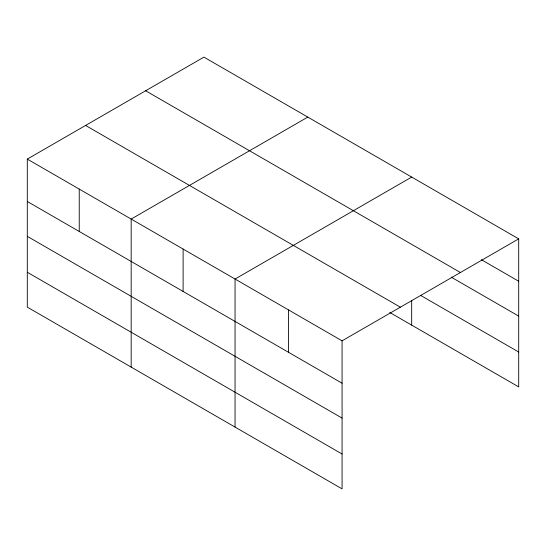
<?xml version="1.0" encoding="UTF-8"?>
<svg xmlns="http://www.w3.org/2000/svg" width="546" height="546" viewBox="0 0 546 546"><rect width="100%" height="100%" fill="white"/><g stroke="black" fill="none" stroke-linecap="round" stroke-linejoin="round"><path stroke-width="0.82" d="M27.3 159.098L342.076 340.834L342.076 488.875L27.3 307.139L27.3 159.098L203.924 57.125L518.7 238.861L518.7 386.902L389.728 312.442M307.801 117.097L131.177 219.069L131.177 367.117M411.677 177.068L235.053 279.04L235.053 427.088M342.076 340.834L518.7 238.861M481.313 259.657L518.7 281.245M145.639 90.772L460.415 272.509M451.262 277.177L518.7 316.107M420.475 295.325L518.7 352.033M85.586 125.444L400.361 307.18M27.3 201.481L342.076 383.217M27.3 236.35L342.076 418.086M27.3 272.27L342.076 454.006M411.677 300.45L411.677 325.116M288.561 309.937L288.561 352.32M183.115 249.058L183.115 291.441M79.238 189.08L79.238 231.463"/></g></svg>
